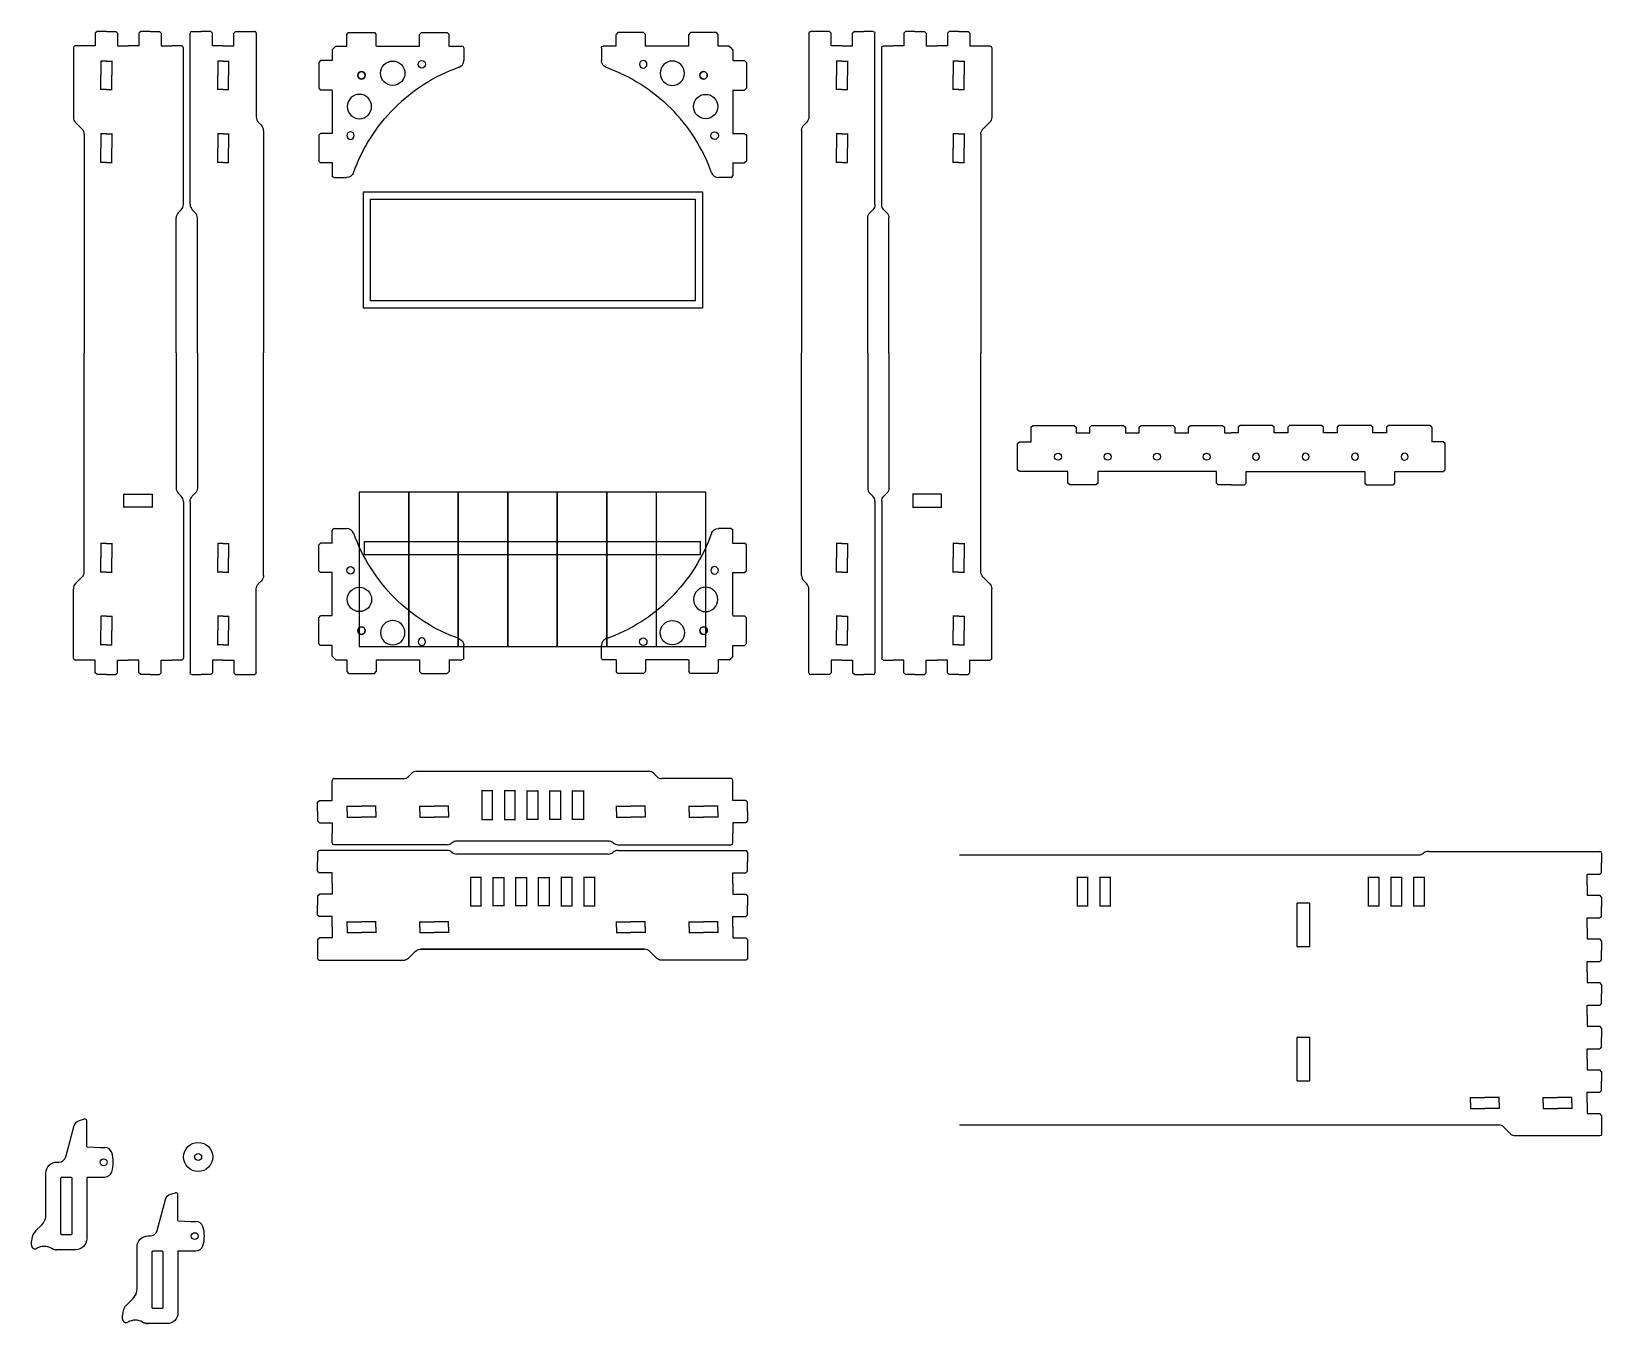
# Model space of a CAD drawing. Header units: inches. Extents: x -309 to 118, y -31 to 166.
# Drawn here: x -158.87 to -131.9, y 50.24 to 72.44 of the extents above; entities that cross this region are included whole.
import ezdxf

# ---------------------------------------------------------------- set-up
doc = ezdxf.new("R2010")
doc.units = ezdxf.units.IN
doc.header["$MEASUREMENT"] = 0
doc.layers.add('CUT', color=1, linetype='Continuous')
doc.layers.add('CUT_195', color=3, linetype='Continuous')

# ---------------------------------------------------------------- blocks, each defined once
blk = doc.blocks.new('BraceHole_Quarter')
at = {"layer": 'CUT', "ltscale": 0.003906}
for p, q in [((-0.25, 0.0935), (0, 0.0935)), ((-0.246, 0), (-0.246, 0.0975))]:
    blk.add_line(p, q, dxfattribs=at)
blk = doc.blocks.new('BraceHole')
at = {"color": 0}
blk.add_blockref('BraceHole_Quarter', (0, 0), dxfattribs=at)
at = {"color": 0, "xscale": -1, "rotation": 180}
blk.add_blockref('BraceHole_Quarter', (0, 0), dxfattribs=at)
at = {"color": 0, "xscale": -1}
blk.add_blockref('BraceHole_Quarter', (0, 0), dxfattribs=at)
at = {"color": 0, "rotation": 180}
blk.add_blockref('BraceHole_Quarter', (0, 0), dxfattribs=at)
blk = doc.blocks.new('BraceHoles')
at = {"color": 0}
for p in [(0.5, 0), (1.75, 0)]:
    blk.add_blockref('BraceHole', p, dxfattribs=at)
blk = doc.blocks.new('Dovetail_Out_Half')
for p, q in [((0.24, 0.1925), (0.24, 0.375)), ((-0.01, 0.16125), (0.02125, 0.1925)), ((-0.01, 0), (-0.01, 0.16125)), ((0.02125, 0.1925), (0.24, 0.1925))]:
    blk.add_line(p, q)
blk = doc.blocks.new('HingeHole')
at = {"layer": 'CUT', "ltscale": 0.003906}
for p, q in [((-0.0975, 0.495), (0.0975, 0.495)), ((-0.0925, 0), (-0.0925, 0.5)), ((0.0925, 0.5), (0.0925, 0)), ((0.0975, 0.005), (-0.0975, 0.005))]:
    blk.add_line(p, q, dxfattribs=at)
blk = doc.blocks.new('ChopstickBox_Lid_Elev_Rear')
at = {"layer": 'CUT'}
for p, q in [((-153.67, 59.603), (-152.48, 59.603)), ((-152.391, 59.64), (-152.34, 59.692)), ((-152.251, 59.728), (-148.267, 59.728)), ((-148.127, 59.64), (-148.179, 59.692)), ((-146.849, 59.603), (-148.039, 59.603)), ((-153.701, 59.411), (-153.701, 59.572)), ((-146.818, 59.411), (-146.818, 59.572)), ((-153.701, 58.5), (-153.701, 58.661)), ((-148.958, 58.531), (-151.56, 58.531)), ((-146.818, 58.5), (-146.818, 58.661)), ((-151.726, 58.468), (-153.67, 58.468)), ((-148.793, 58.468), (-146.849, 58.468))]:
    blk.add_line(p, q, dxfattribs=at)
for centre, radius, start, end in [((-153.67, 59.572), 0.0312, 90, 180), ((-152.48, 59.728), 0.125, 270, 315), ((-152.251, 59.603), 0.125, 90, 135), ((-148.267, 59.603), 0.125, 45, 90), ((-148.039, 59.728), 0.125, 225, 270), ((-146.849, 59.572), 0.0312, 0, 90), ((-151.56, 58.406), 0.125, 90, 131.4096), ((-148.958, 58.406), 0.125, 48.5904, 90), ((-153.67, 58.5), 0.0312, 180, 270), ((-151.726, 58.593), 0.125, 270, 311.4096), ((-148.793, 58.593), 0.125, 228.5904, 270), ((-146.849, 58.5), 0.0312, 270, 0)]:
    blk.add_arc(centre, radius, start, end, dxfattribs=at)
at = {"xscale": -1}
for p in [(-151.039, 58.896), (-150.649, 58.896)]:
    blk.add_blockref('HingeHole', p, dxfattribs=at)
for p in [(-150.259, 58.896), (-149.869, 58.896), (-149.479, 58.896)]:
    blk.add_blockref('HingeHole', p)
at = {"xscale": -1, "rotation": 180}
blk.add_blockref('BraceHoles', (-153.696, 59.036), dxfattribs=at)
at = {"rotation": 180}
blk.add_blockref('BraceHoles', (-146.823, 59.036), dxfattribs=at)
at = {"layer": 'CUT'}
blk.add_blockref('Dovetail_Out_Half', (-153.941, 59.036), dxfattribs=at)
at = {"layer": 'CUT', "xscale": -1}
blk.add_blockref('Dovetail_Out_Half', (-146.578, 59.036), dxfattribs=at)
at = {"layer": 'CUT', "xscale": -1, "rotation": 180}
blk.add_blockref('Dovetail_Out_Half', (-153.941, 59.036), dxfattribs=at)
at = {"layer": 'CUT', "rotation": 180}
blk.add_blockref('Dovetail_Out_Half', (-146.578, 59.036), dxfattribs=at)
blk = doc.blocks.new('Dovetail_Half')
for p, q in [((-0.25, 0.21375), (-0.25, 0.375)), ((-0.25, 0.21375), (-0.21875, 0.1825)), ((0, 0.1825), (-0.21875, 0.1825)), ((0, 0), (0, 0.1825))]:
    blk.add_line(p, q)
blk = doc.blocks.new('ChopstickBox_Body_Rear')
at = {"layer": 'CUT', "ltscale": 0.015625}
for p, q in [((-153.951, 58.342), (-153.951, 58.176)), ((-151.726, 58.368), (-153.92, 58.368)), ((-148.958, 58.306), (-151.56, 58.306)), ((-148.793, 58.368), (-146.599, 58.368)), ((-146.568, 58.342), (-146.568, 58.176))]:
    blk.add_line(p, q, dxfattribs=at)
for points in [[(-153.951, 56.676), (-153.951, 56.515, 0.414214), (-153.92, 56.483), (-152.476, 56.483, 0.198912), (-152.387, 56.52), (-152.273, 56.634, -0.198912), (-152.185, 56.671), (-148.334, 56.671)], [(-146.568, 56.676), (-146.568, 56.515, -0.414214), (-146.599, 56.483), (-148.043, 56.483, -0.198912), (-148.131, 56.52), (-148.246, 56.634, 0.198912), (-148.334, 56.671), (-152.185, 56.671)]]:
    blk.add_lwpolyline(points, format="xyb", dxfattribs=at)
for centre, radius, start, end in [((-153.92, 58.337), 0.0312, 90, 180), ((-151.726, 58.243), 0.125, 48.5904, 90), ((-151.56, 58.431), 0.125, 228.5904, 270), ((-148.958, 58.431), 0.125, 270, 311.4096), ((-148.793, 58.243), 0.125, 90, 131.4096), ((-146.599, 58.337), 0.0312, 0, 90)]:
    blk.add_arc(centre, radius, start, end, dxfattribs=at)
at = {"xscale": -1, "rotation": 180}
for p in [(-151.234, 57.911), (-149.674, 57.911), (-149.284, 57.911)]:
    blk.add_blockref('HingeHole', p, dxfattribs=at)
at = {"rotation": 180}
for p in [(-150.844, 57.911), (-150.454, 57.911), (-150.064, 57.911)]:
    blk.add_blockref('HingeHole', p, dxfattribs=at)
blk.add_blockref('BraceHoles', (-153.696, 57.051))
at = {"xscale": -1}
blk.add_blockref('BraceHoles', (-146.823, 57.051), dxfattribs=at)
at = {"layer": 'CUT'}
for p in [(-153.701, 57.801), (-153.701, 57.051)]:
    blk.add_blockref('Dovetail_Half', p, dxfattribs=at)
at = {"layer": 'CUT', "xscale": -1}
for p in [(-146.818, 57.801), (-146.818, 57.051)]:
    blk.add_blockref('Dovetail_Half', p, dxfattribs=at)
at = {"layer": 'CUT', "xscale": -1, "rotation": 180}
for p in [(-153.701, 57.801), (-153.701, 57.051)]:
    blk.add_blockref('Dovetail_Half', p, dxfattribs=at)
at = {"layer": 'CUT', "rotation": 180}
for p in [(-146.818, 57.801), (-146.818, 57.051)]:
    blk.add_blockref('Dovetail_Half', p, dxfattribs=at)
blk = doc.blocks.new('Lid_Side_Half')
at = {"layer": 'CUT'}
for p, q in [((-2.787, 2.55), (-2.787, 5.494)), ((-2.756, 5.525), (-2.595, 5.525)), ((-1.845, 5.525), (-1.684, 5.525)), ((-1.652, 5.494), (-1.652, 4.054)), ((-1.616, 3.965), (-1.564, 3.914)), ((-1.527, 3.825), (-1.527, 0)), ((-2.699, 2.41), (-2.751, 2.461)), ((-2.662, 0), (-2.662, 2.321))]:
    blk.add_line(p, q, dxfattribs=at)
for centre, radius, start, end in [((-2.756, 5.494), 0.0312, 90, 180), ((-1.684, 5.494), 0.0312, 0, 90), ((-1.527, 4.054), 0.125, 180, 225), ((-1.652, 3.825), 0.125, 0, 45), ((-2.662, 2.55), 0.125, 180, 225), ((-2.787, 2.321), 0.125, 0, 45)]:
    blk.add_arc(centre, radius, start, end, dxfattribs=at)
at = {"xscale": -1, "rotation": 90}
blk.add_blockref('BraceHoles', (-2.22, 5.27), dxfattribs=at)
at = {"layer": 'CUT', "xscale": -1, "rotation": 90}
blk.add_blockref('Dovetail_Half', (-2.22, 5.275), dxfattribs=at)
at = {"layer": 'CUT', "rotation": 270}
blk.add_blockref('Dovetail_Half', (-2.22, 5.275), dxfattribs=at)
blk = doc.blocks.new('Lid_Side')
at = {"rotation": 359.9999999999981}
blk.add_blockref('Lid_Side_Half', (0, 0), dxfattribs=at)
at = {"xscale": -1.000000000000002, "rotation": 179.999999999998}
blk.add_blockref('Lid_Side_Half', (0, 0), dxfattribs=at)
blk = doc.blocks.new('ChopstickBox_Side')
at = {"layer": 'CUT', "ltscale": 0.015625}
for p, q in [((-158.145, 72.159), (-158.145, 70.965)), ((-157.952, 72.19), (-158.113, 72.19)), ((-156.286, 72.19), (-156.452, 72.19)), ((-156.255, 69.465), (-156.255, 72.159)), ((-158.108, 70.876), (-157.994, 70.762)), ((-157.957, 70.674), (-157.957, 66.915)), ((-156.343, 69.324), (-156.291, 69.376)), ((-156.38, 66.915), (-156.38, 69.236)), ((-157.957, 63.156), (-157.957, 66.915)), ((-156.38, 66.915), (-156.38, 64.594)), ((-156.343, 64.505), (-156.291, 64.454)), ((-156.255, 64.365), (-156.255, 61.671)), ((-158.145, 61.671), (-158.145, 62.865)), ((-158.108, 62.954), (-157.994, 63.068)), ((-157.952, 61.64), (-158.113, 61.64)), ((-156.286, 61.64), (-156.452, 61.64))]:
    blk.add_line(p, q, dxfattribs=at)
at = {"layer": 'CUT'}
for p, q in [((-157.285, 64.487), (-156.785, 64.487)), ((-157.28, 64.262), (-157.28, 64.492)), ((-156.79, 64.492), (-156.79, 64.262)), ((-156.785, 64.267), (-157.285, 64.267))]:
    blk.add_line(p, q, dxfattribs=at)
at = {"layer": 'CUT', "ltscale": 0.015625}
for centre, radius, start, end in [((-158.113, 72.159), 0.0312, 90, 180), ((-156.286, 72.159), 0.0312, 0, 90), ((-158.02, 70.965), 0.125, 180, 225), ((-158.082, 70.674), 0.125, 0, 45), ((-156.255, 69.236), 0.125, 135, 180), ((-156.38, 69.465), 0.125, 315, 360), ((-156.255, 64.594), 0.125, 180, 225), ((-156.38, 64.365), 0.125, 0, 45), ((-158.082, 63.156), 0.125, 315, 360), ((-158.02, 62.865), 0.125, 135, 180), ((-158.113, 61.671), 0.0312, 180, 270), ((-156.286, 61.671), 0.0312, 270, 0)]:
    blk.add_arc(centre, radius, start, end, dxfattribs=at)
at = {"rotation": 270}
blk.add_blockref('BraceHoles', (-157.577, 72.185), dxfattribs=at)
at = {"xscale": -1, "rotation": 270}
blk.add_blockref('BraceHoles', (-157.577, 61.645), dxfattribs=at)
at = {"layer": 'CUT'}
for p, xscale, rotation in [((-157.577, 72.43), -1.000000000000001, 90), ((-156.827, 72.43), -1.000000000000001, 90), ((-157.577, 61.4), -1, 270), ((-156.827, 61.4), -1, 270)]:
    blk.add_blockref('Dovetail_Out_Half', p, dxfattribs=dict(at, xscale=xscale, rotation=rotation))
for p, rotation in [((-157.577, 72.43), 270), ((-156.827, 72.43), 270), ((-157.577, 61.4), 90), ((-156.827, 61.4), 90)]:
    blk.add_blockref('Dovetail_Out_Half', p, dxfattribs=dict(at, rotation=rotation))
blk = doc.blocks.new('Bracket_V2')
at = {"layer": 'CUT'}
for p, q in [((-0.2, 0.65), (-0.168, 0.682)), ((-0.2, 0.451), (-0.2, 0.65)), ((-0.168, 0.682), (0.275, 0.682)), ((0.275, 0.682), (0.306, 0.65)), ((0.306, 0.451), (0.306, 0.65)), ((1.05, 0.65), (1.082, 0.682)), ((1.05, 0.451), (1.05, 0.65)), ((1.082, 0.682), (1.525, 0.682)), ((1.525, 0.682), (1.556, 0.65)), ((1.556, 0.451), (1.556, 0.65)), ((-0.387, 0.451), (-0.419, 0.419)), ((-0.387, 0.451), (-0.2, 0.451)), ((0.311, 0.451), (1.05, 0.451)), ((1.551, 0.451), (1.777, 0.451)), ((1.808, 0.419), (1.808, 0.202))]:
    blk.add_line(p, q, dxfattribs=at)
for centre, radius in [((0.053, -0.053), 0.0645), ((0.589, -0.017), 0.209), ((1.089, 0.137), 0.0645)]:
    blk.add_circle(centre, radius, dxfattribs=at)
for centre, radius, start, end in [((1.777, 0.419), 0.0312, 0, 90), ((2.735, -2.735), 2.995, 109.7047, 135), ((1.683, 0.202), 0.125, 289.7047, 360)]:
    blk.add_arc(centre, radius, start, end, dxfattribs=at)
blk = doc.blocks.new('Bracket_V2_both')
at = {"xscale": -1}
blk.add_blockref('Bracket_V2', (-0.447, -0.447), dxfattribs=at)
at = {"rotation": 270}
blk.add_blockref('Bracket_V2', (-0.447, -0.447), dxfattribs=at)
blk = doc.blocks.new('Partition_Half')
at = {"layer": 'CUT'}
for p, q in [((-3.442, 0.099), (-3.41, 0.13)), ((-3.442, 0.099), (-3.442, -0.152)), ((-3.41, 0.13), (-2.694, 0.13)), ((-2.699, 0.13), (-2.667, 0.099)), ((-2.667, 0.099), (-2.667, 0.005)), ((-2.667, 0.005), (-2.432, 0.005)), ((-2.432, 0.099), (-2.401, 0.13)), ((-2.432, 0.005), (-2.432, 0.099)), ((-2.406, 0.13), (-1.844, 0.13)), ((-1.849, 0.13), (-1.818, 0.099)), ((-1.818, 0.099), (-1.818, 0.005)), ((-1.818, 0.005), (-1.583, 0.005)), ((-1.583, 0.099), (-1.551, 0.13)), ((-1.583, 0.005), (-1.583, 0.099)), ((-1.556, 0.13), (-0.994, 0.13)), ((-0.999, 0.13), (-0.968, 0.099)), ((-0.968, 0.099), (-0.968, 0.005)), ((-0.968, 0.005), (-0.733, 0.005)), ((-0.733, 0.099), (-0.701, 0.13)), ((-0.733, 0.005), (-0.733, 0.099)), ((-0.706, 0.13), (-0.144, 0.13)), ((-0.149, 0.13), (-0.118, 0.099)), ((-0.118, 0.099), (-0.118, 0.005)), ((-0.118, 0.005), (0, 0.005)), ((-3.672, -0.183), (-3.64, -0.152)), ((-3.672, -0.631), (-3.672, -0.183)), ((-3.64, -0.152), (-3.437, -0.152)), ((-3.64, -0.662), (-3.672, -0.631)), ((-3.442, -0.662), (-3.64, -0.662)), ((-2.805, -0.662), (-3.442, -0.662)), ((-2.805, -0.861), (-2.805, -0.662)), ((-0.255, -0.662), (-2.295, -0.662)), ((-2.295, -0.662), (-2.295, -0.861)), ((-0.255, -0.861), (-0.255, -0.662)), ((-2.774, -0.892), (-2.805, -0.861)), ((-2.326, -0.892), (-2.774, -0.892)), ((-2.295, -0.861), (-2.326, -0.892)), ((-0.224, -0.892), (-0.255, -0.861)), ((0, -0.892), (-0.224, -0.892))]:
    blk.add_line(p, q, dxfattribs=at)
for centre in [(-2.975, -0.407), (-2.125, -0.407), (-1.275, -0.407), (-0.425, -0.407)]:
    blk.add_circle(centre, 0.0595, dxfattribs=at)
blk = doc.blocks.new('Latch_Mid')
at = {"layer": 'CUT_195', "ltscale": 0.007812}
for p, q in [((0.253, 0.919), (0.253, 1.369)), ((0.253, 0.919), (0.49, 0.909)), ((0.48, 0.909), (0.562, 0.909)), ((0.253, 0.403), (0.49, 0.403)), ((0.48, 0.403), (0.562, 0.403)), ((-0.625, -0.524), (-0.521, -0.42)), ((-0.698, -0.768), (-0.698, -0.7))]:
    blk.add_line(p, q, dxfattribs=at)
for points in [[(-0.448, -0.243), (-0.448, 0.472, -0.414214), (-0.261, 0.659), (-0.226, 0.659, 0.339454), (-0.105, 0.752), (0.038, 1.288, -0.267949), (0.127, 1.376), (0.214, 1.4)], [(0.253, 0.403), (0.253, -0.659, -0.414214), (0.065, -0.847), (-0.261, -0.847, -0.131652), (-0.354, -0.822, -0.131652)]]:
    blk.add_lwpolyline(points, format="xyb", dxfattribs=at)
at = {"layer": 'CUT_195'}
blk.add_lwpolyline([(-0.19, -0.573), (-0.19, 0.386, -0.414214), (-0.174, 0.401), (-0.021, 0.401, -0.414214), (-0.005, 0.386), (-0.005, -0.573, -0.414214), (-0.021, -0.589), (-0.174, -0.589, -0.414214)], format="xyb", close=True, dxfattribs=at)
at = {"layer": 'CUT_195', "ltscale": 0.003906}
blk.add_circle((0.542, 0.656), 0.0595, dxfattribs=at)
at = {"layer": 'CUT_195', "ltscale": 0.007812}
for centre, radius, start, end in [((0.222, 1.369), 0.0312, 0, 105), ((0.562, 0.784), 0.125, 18.3655, 90), ((0.177, 0.656), 0.531, 341.6345, 18.3655), ((0.562, 0.528), 0.125, 270, 341.6345), ((-0.698, -0.243), 0.25, 315, 0), ((-0.448, -0.7), 0.25, 135, 180), ((-0.636, -0.768), 0.0625, 180, 300), ((-0.479, -1.038), 0.25, 60, 120), ((-0.261, -0.659), 0.188, 240, 270)]:
    blk.add_arc(centre, radius, start, end, dxfattribs=at)
blk = doc.blocks.new('Spacer_0p195')
at = {"layer": 'CUT_195'}
for radius in [0.25, 0.0595]:
    blk.add_circle((0, 0), radius, dxfattribs=at)

msp = doc.modelspace()

# ---------------------------------------------------------------- linework, layer by layer
for p, q in [((-153.23434, 64.52487), (-153.23434, 61.87487)), ((-152.38434, 64.52487), (-153.23434, 64.52487)), ((-152.38434, 64.52487), (-152.38434, 61.87487)), ((-151.53434, 64.52487), (-152.38434, 64.52487)), ((-152.38434, 61.87487), (-152.38434, 64.52487)), ((-151.53434, 64.52487), (-151.53434, 61.87487)), ((-150.68434, 64.52487), (-151.53434, 64.52487)), ((-151.53434, 61.87487), (-151.53434, 64.52487)), ((-150.68434, 64.52487), (-150.68434, 61.87487)), ((-149.83434, 64.52487), (-150.68434, 64.52487)), ((-150.68434, 61.87487), (-150.68434, 64.52487)), ((-149.83434, 64.52487), (-149.83434, 61.87487)), ((-148.98434, 64.52487), (-149.83434, 64.52487)), ((-149.83434, 61.87487), (-149.83434, 64.52487)), ((-148.98434, 64.52487), (-148.98434, 61.87487)), ((-148.13434, 64.52487), (-148.98434, 64.52487)), ((-148.98434, 61.87487), (-148.98434, 64.52487)), ((-148.13434, 64.52487), (-148.13434, 61.87487)), ((-153.1463, 63.44487), (-153.1463, 63.67487)), ((-153.1463, 63.67487), (-147.37239, 63.67487)), ((-147.37239, 63.44487), (-147.37239, 63.67487)), ((-147.37239, 63.44487), (-153.1463, 63.44487)), ((-153.23434, 61.87487), (-152.38434, 61.87487)), ((-152.38434, 61.87487), (-151.53434, 61.87487)), ((-151.53434, 61.87487), (-150.68434, 61.87487)), ((-150.68434, 61.87487), (-149.83434, 61.87487)), ((-149.83434, 61.87487), (-148.98434, 61.87487)), ((-148.98434, 61.87487), (-148.13434, 61.87487))]:
    msp.add_line(p, q)
at = {"color": 2, "true_color": 0xf1eb1f}
for points in [[(-147.34005, 69.68487), (-147.34005, 67.68487), (-153.16505, 67.68487), (-153.16505, 69.68487)], [(-147.46505, 69.55987), (-147.46505, 67.80987), (-153.04005, 67.80987), (-153.04005, 69.55987)]]:
    msp.add_lwpolyline(points, close=True, dxfattribs=at)
msp.add_lwpolyline([(-148.13434, 61.87487), (-147.28434, 61.87487), (-147.28434, 64.52487), (-148.13434, 64.52487)], close=True)
at = {"layer": 'CUT', "ltscale": 0.015625}
for p, q in [((-142.92601, 58.29083), (-135.04166, 58.29083)), ((-134.8763, 58.35333), (-131.93226, 58.35333)), ((-131.90101, 58.32208), (-131.90101, 58.15583))]:
    msp.add_line(p, q, dxfattribs=at)
for points in [[(-137.13301, 57.46533), (-137.13301, 56.72133), (-136.90901, 56.72133), (-136.90901, 57.46533)], [(-137.13301, 55.15283), (-137.13301, 54.40883), (-136.90901, 54.40883), (-136.90901, 55.15283)]]:
    msp.add_lwpolyline(points, close=True, dxfattribs=at)
msp.add_lwpolyline([(-131.90101, 53.65583), (-131.90101, 53.49458, -0.41421356), (-131.93226, 53.46333), (-133.3763, 53.46333, -0.19891237), (-133.46469, 53.49995), (-133.57897, 53.61422, 0.19891237), (-133.66736, 53.65083), (-142.92601, 53.65083)], format="xyb", dxfattribs=at)
for centre, radius, start, end in [((-135.04166, 58.41583), 0.125, 270, 311.409622), ((-134.8763, 58.22833), 0.125, 90, 131.409622), ((-131.93226, 58.32208), 0.03125, 0, 90)]:
    msp.add_arc(centre, radius, start, end, dxfattribs=at)

# ---------------------------------------------------------------- block references
for name, p in [('ChopstickBox_Side', (0, 0)), ('Partition_Half', (-138.25934, 65.5407)), ('ChopstickBox_Lid_Elev_Rear', (0, 0)), ('ChopstickBox_Body_Rear', (0, 0)), ('Spacer_0p195', (-156.00169, 53.10338))]:
    msp.add_blockref(name, p)
for p, rotation in [((-153.69601, 72.18487), 90.00000000000001), ((-146.82268, 61.64487), 270)]:
    msp.add_blockref('Bracket_V2_both', p, dxfattribs=dict(rotation=rotation))
at = {"xscale": -1}
for name, p, rotation in [('Bracket_V2_both', (-146.82268, 72.18487), 270), ('Bracket_V2_both', (-153.69601, 61.64487), 90), ('HingeHole', (-140.81601, 57.91083), 180), ('HingeHole', (-140.42601, 57.91083), 180), ('HingeHole', (-135.81601, 57.91083), 180), ('HingeHole', (-135.42601, 57.91083), 180), ('HingeHole', (-135.03601, 57.91083), 180)]:
    msp.add_blockref(name, p, dxfattribs=dict(at, rotation=rotation))
for name, p in [('ChopstickBox_Side', (-300.51869, 0)), ('Partition_Half', (-138.25934, 65.5407)), ('BraceHoles', (-132.15601, 54.03083))]:
    msp.add_blockref(name, p, dxfattribs=at)
at = {"layer": 'CUT', "xscale": -1, "rotation": 180}
msp.add_blockref('Lid_Side', (-153.35235, 66.91487), dxfattribs=at)
at = {"layer": 'CUT', "rotation": 180}
for name, p in [('Lid_Side', (-147.16634, 66.91487)), ('Dovetail_Half', (-132.15101, 57.78083)), ('Dovetail_Half', (-132.15101, 57.03083)), ('Dovetail_Half', (-132.15101, 56.28083)), ('Dovetail_Half', (-132.15101, 55.53083)), ('Dovetail_Half', (-132.15101, 54.78083)), ('Dovetail_Half', (-132.15101, 54.03083))]:
    msp.add_blockref(name, p, dxfattribs=at)
at = {"layer": 'CUT', "xscale": -1}
for p in [(-132.15101, 57.78083), (-132.15101, 57.03083), (-132.15101, 56.28083), (-132.15101, 55.53083), (-132.15101, 54.78083), (-132.15101, 54.03083)]:
    msp.add_blockref('Dovetail_Half', p, dxfattribs=at)
at = {"layer": 'CUT'}
for p in [(-158.16714, 52.35557), (-156.60188, 51.08684)]:
    msp.add_blockref('Latch_Mid', p, dxfattribs=at)

doc.saveas('drawing.dxf')
